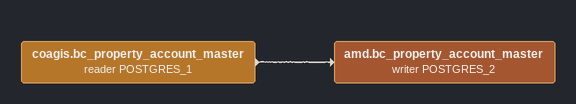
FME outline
coagis.bc_property_account_master (reader POSTGRES_1)
    -> amd.bc_property_account_master (writer POSTGRES_2)
amd.bc_property_account_master (writer POSTGRES_2)
